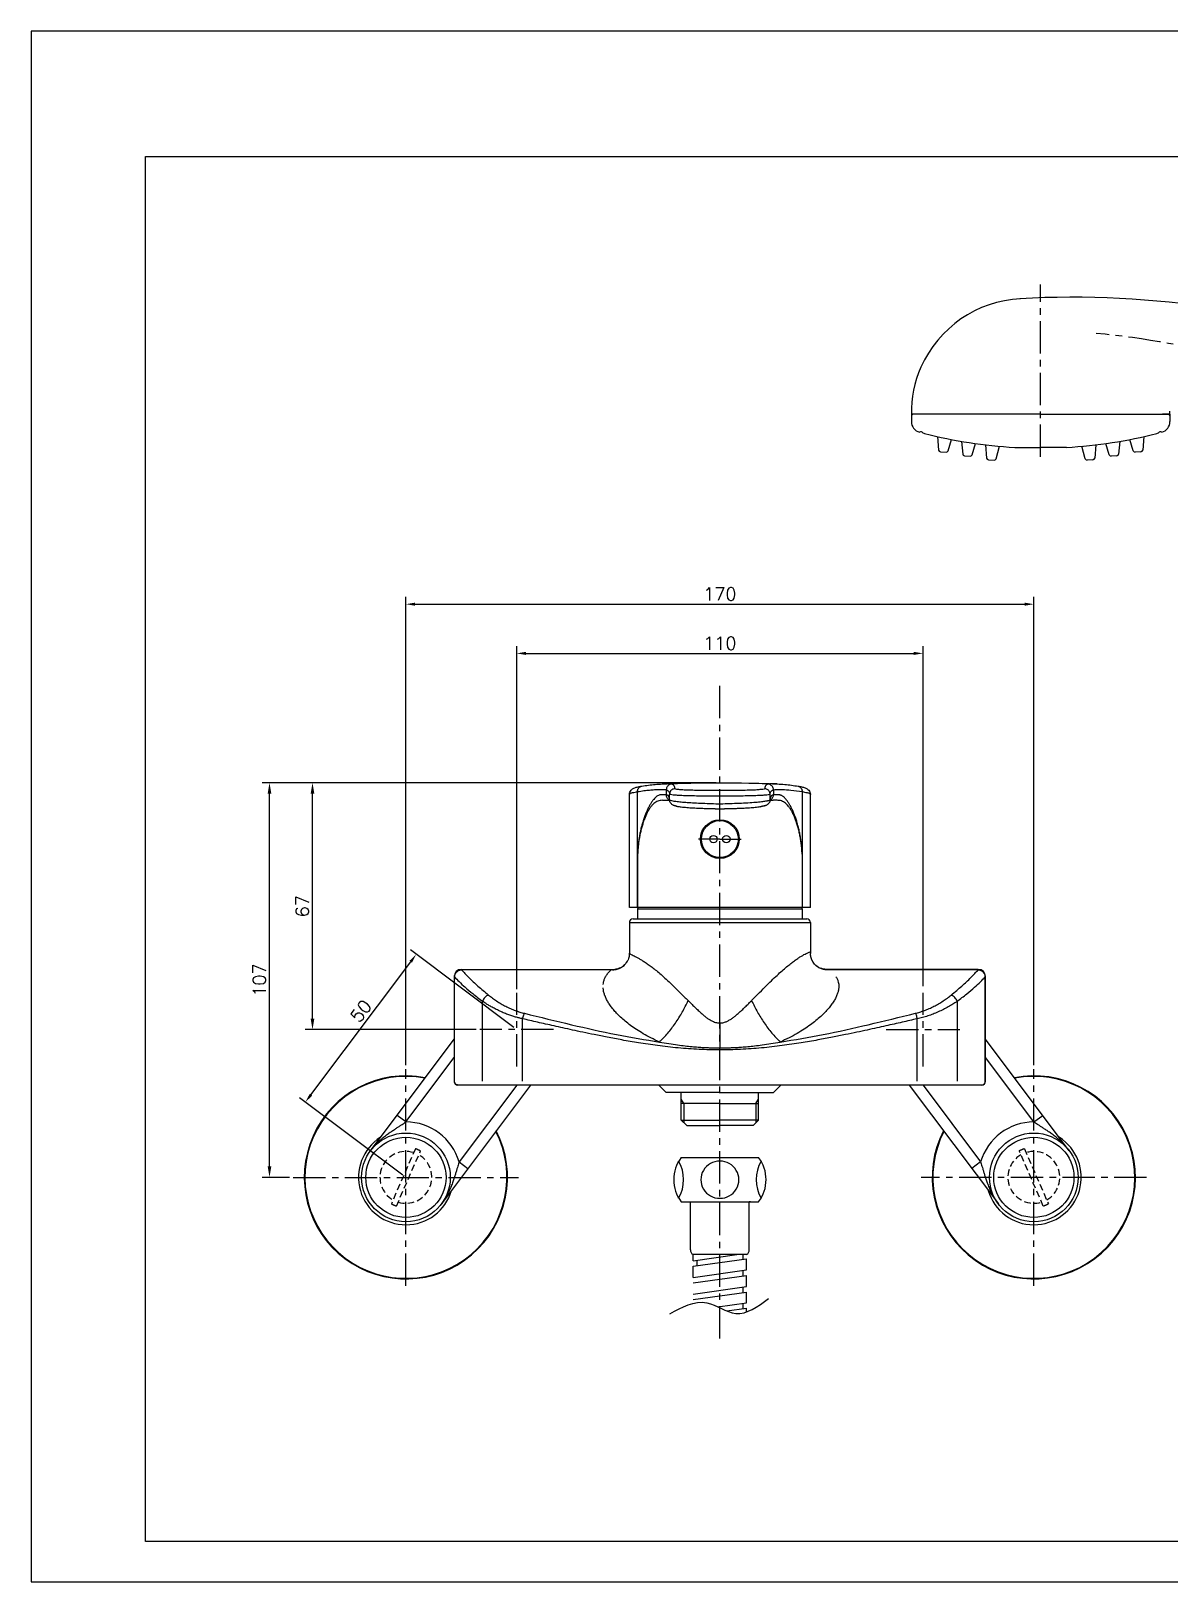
# Model space of a CAD drawing. Extents: x 2371 to 2965, y -825 to -405.
# Drawn here: x 2371 to 2679.3, y -825 to -405 of the extents above; entities that cross this region are included whole.
import ezdxf

# ---------------------------------------------------------------- set-up
doc = ezdxf.new("R2010")
doc.units = 0
doc.header["$LTSCALE"] = 7
doc.header["$MEASUREMENT"] = 0
doc.linetypes.add('CENTER', pattern=[2, 1.25, -0.25, 0.25, -0.25])
doc.linetypes.add('HIDDEN', pattern=[0.375, 0.25, -0.125])
doc.layers.get('0').update_dxf_attribs({"color": 2, "linetype": 'CONTINUOUS'})
for name, color, linetype in [('CENTER', 1, 'CENTER'), ('CL', 1, 'CENTER'), ('D', 2, 'CONTINUOUS'), ('DIM', 2, 'CONTINUOUS'), ('DWG', 7, 'CONTINUOUS'), ('HD', 6, 'HIDDEN')]:
    doc.layers.add(name, color=color, linetype=linetype)
doc.styles.add('GHS', font='ROMANS', dxfattribs={"bigfont": 'GHS'})

# ---------------------------------------------------------------- blocks, each defined once
blk = doc.blocks.new('BORDER')
for p, q in [((1.00000000000004, 1.00000000000004), (0, 1.00000000000004)), ((0, 1.00000000000004), (0, 0)), ((0, 0), (1.00000000000004, 0))]:
    blk.add_line(p, q)
blk = doc.blocks.new('양식')
at = {"color": 4}
for p, q in [((1219.000000906221, 385.9999992715987), (1768.000000906221, 385.9999992715987)), ((1219.000000906221, 10.99999927159866), (1219.000000906221, 385.9999992715987)), ((1768.000000906221, 10.99999927159865), (1219.000000906221, 10.99999927159865))]:
    blk.add_line(p, q, dxfattribs=at)
at = {"xscale": 594, "yscale": 420, "zscale": 594}
blk.add_blockref('BORDER', (1188.000000906221, -7.28401346350438e-07), dxfattribs=at)

msp = doc.modelspace()

# ---------------------------------------------------------------- linework, layer by layer
for p, q in [((2556.459889215796, -608.5587106344841), (2433.552355394147, -608.5587106344841)), ((2556.459889215796, -608.5587106344841), (2445.194800850406, -608.5587106344841)), ((2435.552355394147, -712.4332247790506), (2435.552355394147, -611.5587106344841)), ((2447.194800850406, -672.422808799757), (2447.194800850406, -611.5587106344841)), ((2491.459889151198, -675.422808799757), (2445.194800850406, -675.422808799757)), ((2440.973075281892, -715.4332247790506), (2433.552355394147, -715.4332247790506))]:
    msp.add_line(p, q)
at = {"color": 7, "linetype": 'Continuous'}
for p, q in [((2542.309077093306, -608.8795829767031), (2542.015963966304, -608.8907212814019)), ((2572.903857839004, -608.8907231921029), (2572.609414666405, -608.8795394245034)), ((2532.960059974303, -642.3228089029025), (2532.960059974303, -611.7326207975028)), ((2535.179851526905, -627.9750223450036), (2535.179851526905, -610.9749202596021)), ((2536.304150032805, -609.494255927203), (2536.305406301105, -609.4940529236018)), ((2540.878407928206, -610.3795014964024), (2542.396619805205, -610.3771047516028)), ((2542.960718706204, -610.4533898123017), (2542.960719338706, -611.8892426088031)), ((2543.848939995606, -613.1902817838026), (2543.848872956104, -611.6756593653016)), ((2571.070905410504, -613.1811126956026), (2571.070905410504, -611.675659440002)), ((2571.959058033605, -610.4533906196019), (2571.959058022204, -611.8891953616029)), ((2579.739536848804, -610.9749113267034), (2579.739536544305, -627.8766006110026)), ((2581.959718392406, -642.3228089029025), (2581.959718392406, -611.7326226200029)), ((2545.356540805607, -614.8247991399029), (2545.348557180104, -614.8226737014019)), ((2569.466980843606, -614.8485891872014), (2569.570324982707, -614.8229459986022)), ((2569.570324982707, -614.8229459986022), (2569.572340124404, -614.8224141117033)), ((2493.244907516519, -689.4228592610724), (2493.244907418419, -667.7563861732724)), ((2621.672498803519, -667.7563861731725), (2621.672498802419, -689.4228592610724)), ((2504.048282221719, -689.4228592610724), (2504.048282223619, -672.4816127303724)), ((2610.869123998519, -689.4228592610724), (2610.869123998519, -672.4816127303724))]:
    msp.add_line(p, q, dxfattribs=at)
msp.add_circle((2557.459889183306, -623.822810605402), 5.25, dxfattribs=at)
for points in [[(2536.305405948006, -609.494050749602), (2539.904179298906, -609.0235977978017), (2541.879636937306, -608.8979783658023)], [(2541.879636937306, -608.8979783658023), (2542.310170882506, -608.8812760848022)], [(2542.015964284205, -608.8907288976014), (2542.310069513304, -608.8785691987022)], [(2544.405862677207, -608.9545694345023), (2543.532124291506, -608.8666504812035), (2542.309163946004, -608.8827652643021)], [(2542.310069513304, -608.8785691987022), (2549.624894146405, -608.6514230620022), (2565.262471908904, -608.6507385869016), (2572.608425710606, -608.8785167540017)], [(2544.405862607907, -608.9545666633029), (2543.957334415606, -609.0405182007024), (2543.566631276205, -609.2492922986029), (2543.247896184007, -609.5713526779026), (2543.035949087306, -609.9852560557018), (2542.960716874903, -610.4531548988024)], [(2545.299601509804, -610.1786469822026), (2545.200404417003, -609.6238373767018), (2544.902514751405, -609.2161033774036), (2544.405862677207, -608.9545694345023)], [(2570.513913465406, -608.9545702291024), (2570.017262628405, -609.2161042965025), (2569.719373710305, -609.6238380649019), (2569.620176866404, -610.1786470624037)], [(2572.609327683004, -608.8827287069024), (2571.387944798907, -608.8666417870016), (2570.513913465406, -608.9545702291024)], [(2571.959058945105, -610.4533905959023), (2571.889077574805, -610.0015300829026), (2571.694439386404, -609.6032446749022), (2571.384228456606, -609.2730252910031), (2570.978576855506, -609.0463759214025), (2570.513913493706, -608.954568270602)], [(2572.608323280406, -608.8812462170034), (2573.046415163307, -608.8982949936025)], [(2572.608425710606, -608.8785167540017), (2572.903857521404, -608.8907308021015)], [(2573.046415163307, -608.8982949936025), (2575.025492726906, -609.0244980028027), (2578.614234159505, -609.4940215922023)], [(2532.960319333903, -611.7319838332031), (2532.988910578305, -611.4222598113018), (2533.239876236204, -610.8035971115031), (2533.626459324606, -610.3784193088021), (2534.021071046206, -610.1199675289034), (2534.414296485405, -609.9446091225026), (2534.836348871505, -609.8056526686022), (2535.310899543904, -609.6842248898037), (2535.849499942605, -609.5732933015032), (2536.304150540906, -609.4942564978018)], [(2532.996566137205, -611.7390151552034), (2533.104293093006, -611.5253434441028), (2533.838727200507, -611.2382138985021), (2535.179794306606, -610.9749202596021)], [(2535.179851526905, -610.9749202596021), (2536.911613302805, -610.7107325837031), (2538.420574339006, -610.5350836801016), (2539.755272458105, -610.4340813391035), (2540.878407928206, -610.3795014964024)], [(2541.245768528007, -611.8820845925028), (2540.829403859204, -612.0026625504023), (2540.403856660906, -612.238028267603), (2539.991315751305, -612.5846226058028), (2539.554975962005, -613.0615014663025), (2539.098848501905, -613.6644212010023), (2538.646845550004, -614.3643181305023), (2538.202934951206, -615.1598400448028), (2537.769994185107, -616.0522932446028), (2537.353652678104, -617.0317169912022), (2536.959421854005, -618.0850541984026), (2536.593663100805, -619.2038467586034), (2536.261921954804, -620.3800299652038), (2535.968866122204, -621.603331448502), (2535.717862220406, -622.8594235564022), (2535.511254925904, -624.1352277418017), (2535.350814090304, -625.419791172303), (2535.240172005707, -626.7033942119023), (2535.179851526905, -627.9750223450036)], [(2535.180174942504, -610.974685051703), (2535.231223252505, -610.522770814502), (2535.397919017706, -610.1244976276038), (2535.672352880306, -609.7946794717035), (2536.036999910205, -609.569068451602), (2536.304169063406, -609.4943727623021)], [(2542.309999089503, -611.8475030045018), (2541.974885066204, -611.8458439649029), (2541.616898337606, -611.8466274184037), (2541.245768528007, -611.8820845925028)], [(2542.960719338706, -611.8892426088031), (2542.807827863207, -611.8688099330037), (2542.591040560103, -611.8549221694019), (2542.309999089503, -611.8475030045018)], [(2542.396619805205, -610.3771047516028), (2542.637012006105, -610.3953798966021), (2542.821038884807, -610.4200818789021), (2542.960718706204, -610.4533898123017)], [(2542.960718706306, -610.4533898123017), (2543.451262884905, -610.7125273266037), (2543.748765100104, -611.1189096143033), (2543.848872956104, -611.6756593653016)], [(2543.848803559104, -613.1591693068029), (2543.747720438904, -612.5217998669021), (2543.449178702705, -612.0930691910024), (2542.960718706306, -611.8892426088031)], [(2543.659984162005, -613.1585631488023), (2543.448793139706, -612.9975302723022), (2543.188806760406, -612.6854536417021), (2543.019741055204, -612.3068451094031), (2542.960719269105, -611.8892425952025)], [(2543.851807103504, -613.2608123373037), (2543.776667652503, -613.2250092972034), (2543.659984162005, -613.1585631488023)], [(2543.844885960506, -613.1621667263033), (2543.835452377604, -613.0257639920027), (2543.837561763806, -613.0258704939014)], [(2545.297238024404, -610.1787274641036), (2544.849327224904, -610.2633412739023), (2544.457015306606, -610.4713488886017), (2544.136935651703, -610.7930848722034), (2543.924156839706, -611.207104490103), (2543.848873069405, -611.6762633332027)], [(2571.070905410606, -611.675659440002), (2570.843659067804, -611.7904623903022), (2570.169033342304, -611.8937381900022), (2569.066498789704, -611.9831935117026), (2567.630972682507, -612.0553444296028), (2565.863139513906, -612.1132356430033), (2563.794691968405, -612.1572461933036), (2561.483637133007, -612.1872692594014), (2559.054780375006, -612.2028550900021), (2556.562372510704, -612.2047667674022), (2554.097648152406, -612.1929740712029), (2551.697895008304, -612.1663024560029), (2549.498184123507, -612.1243684120026), (2547.588995839707, -612.0670328113018), (2546.008102759905, -611.992289443603), (2544.810916753305, -611.8993258485033), (2544.085004695605, -611.7921689416024), (2543.848872956104, -611.6756593653016)], [(2543.848872956104, -613.1811760433019), (2543.941553355305, -613.279012643702)], [(2545.356540926406, -614.8247986836021), (2545.189940004407, -614.7772272276023), (2544.935843698405, -614.6871504759027), (2544.661713226707, -614.552993536502), (2544.347828844207, -614.319952150602), (2544.041554649605, -613.9271119094018), (2543.866327479504, -613.411966572702), (2543.849077515207, -613.1902810181026)], [(2569.620176866404, -610.1786470624037), (2569.412375340905, -610.2946725072023), (2568.800288045707, -610.3987019566019), (2567.804646792706, -610.4882643162026), (2566.469498066604, -610.5621500101014), (2564.816995670707, -610.6209550432021), (2562.907159682106, -610.664484996102), (2560.806367664704, -610.6930322718025), (2558.587488486804, -610.7071591099019), (2556.330341046306, -610.7071528623027), (2554.116644737606, -610.6930636243022), (2552.024343302904, -610.6646940297022), (2550.121445411206, -610.6214858107022), (2548.470120791005, -610.5630256856028), (2547.130442213406, -610.4893273772021), (2546.127852183306, -610.3997029420033), (2545.509762132607, -610.2953044013019), (2545.299601509804, -610.1786469822026)], [(2571.070905293506, -611.6762631395021), (2571.000924901405, -611.2234999907022), (2570.805613308306, -610.8251369796025), (2570.494096681004, -610.4951267296027), (2570.086687481305, -610.2691723951037), (2569.622540343907, -610.1787272740029)], [(2570.477214917407, -613.3970760543024), (2570.857982179504, -613.3086873525034), (2571.069717821506, -613.1953584578031)], [(2571.059070273503, -613.045378808002), (2571.083983014506, -613.0268623656019), (2571.074610394307, -613.1679866479034)], [(2571.067668936103, -613.2609001001027), (2571.142654172404, -613.225197124303), (2571.259414303005, -613.158757829703)], [(2571.069717821506, -613.1953584578031), (2571.070905410606, -613.1811130621035)], [(2571.070748610405, -613.187092788602), (2571.070274284805, -613.2202794783014)], [(2571.070905410504, -611.6756591389029), (2571.171013010805, -611.1189104282029), (2571.468514470104, -610.7125283790018), (2571.959058033605, -610.4533906196019)], [(2571.959058022204, -611.8891953616029), (2571.470204320304, -612.0935182878028), (2571.171859468905, -612.5228757727026), (2571.070939736005, -613.1656517115015)], [(2571.259414303005, -613.158757829703), (2571.470612374306, -612.9978262477024), (2571.730832395705, -612.6856323123037), (2571.900029743106, -612.3068259494038), (2571.959057797206, -611.8891954030031)], [(2571.959058033704, -610.4533906196019), (2572.778816737807, -610.3691071506026), (2574.370219912304, -610.3921215815034), (2576.704700363404, -610.5551256048028), (2579.739536848804, -610.9749113267034)], [(2572.973893156207, -611.8456691765031), (2572.519862399205, -611.8488228931027), (2572.180829472506, -611.8626876738025), (2571.959058033704, -611.8891953616029)], [(2573.657828557004, -611.8798066901026), (2573.424953967705, -611.8526869814021), (2573.195944838805, -611.8451371382024), (2572.973893156207, -611.8456691765031)], [(2574.451034974006, -612.1936816214028), (2574.195085216806, -612.0492084251026), (2573.926926843004, -611.9438306826022), (2573.657828557004, -611.8798066901026)], [(2575.044068003805, -612.7002205642028), (2574.843306971005, -612.5002548932033), (2574.655074260606, -612.3391272560028), (2574.451034974006, -612.1936816214028)], [(2579.739536544305, -627.8766006110026), (2579.679412368806, -626.6516839441036), (2579.568768676106, -625.3932936918035), (2579.408497291207, -624.1225053225033), (2579.202604690706, -622.8590023593032), (2578.954234779006, -621.6171170346032), (2578.664326395404, -620.4050483417021), (2578.337793057905, -619.2401122580021), (2577.981337687704, -618.1382456217024), (2577.595117807906, -617.0962788269034), (2577.183362910605, -616.1238054297036), (2576.759337511606, -615.2438575726018), (2576.324444258506, -614.4516299148025), (2575.871195518504, -613.7362637044033), (2575.422772814204, -613.1321790129031), (2575.044068003805, -612.7002205642028)], [(2578.615565125704, -609.4943499273021), (2578.868076803305, -609.5632297692035), (2579.219454377007, -609.7708714239023), (2579.501930042204, -610.092389995002), (2579.684121018604, -610.5063374267019), (2579.739539473904, -610.9749117283035)], [(2578.615583134907, -609.4942500169026), (2579.080291564504, -609.5751643628035), (2579.616639050805, -609.6860014436032), (2580.089304175105, -609.807349609803), (2580.509943157705, -609.9462989055036), (2580.902126140606, -610.1217763381036), (2581.295999195606, -610.3806079992036), (2581.681353844907, -610.8058163021022), (2581.931114332904, -611.423542556803), (2581.959466264704, -611.7319644375028)], [(2579.739537153307, -610.9749113267034), (2581.076595588606, -611.2370170829025), (2581.814617568806, -611.5247479517028), (2581.922454395703, -611.7391363779033)], [(2541.906560106306, -613.3149019555029), (2541.278527347004, -613.3817241741025), (2540.672870861906, -613.5285670664024), (2540.128346584705, -613.7905867835024), (2539.627029738204, -614.1609784768015), (2539.149028441106, -614.632406820402), (2538.687460606406, -615.2057395859018), (2538.240872981104, -615.8846110034036), (2537.810967407307, -616.6665114042015), (2537.399941807206, -617.5404195776035), (2537.011630123406, -618.4914773326026), (2536.651160090904, -619.5095642744026), (2536.321168728407, -620.5945583322035), (2536.025503070604, -621.7414338581028), (2535.771731558104, -622.9222622316018), (2535.562868767404, -624.1190413383018), (2535.396457233503, -625.3469574823038), (2535.275093784404, -626.6263924819021), (2535.203831309206, -627.9793129184026)], [(2541.906555960905, -613.3149121230025), (2542.362021356105, -613.2939800064022), (2542.745673337206, -613.2935898505028), (2543.068927779005, -613.2995600703024)], [(2543.068927779005, -613.2995600703024), (2543.398416103807, -613.3037755586018)], [(2543.398416103807, -613.3037755586018), (2543.544700201107, -613.307633395102), (2543.858321555305, -613.3237871747014)], [(2543.941553355305, -613.279012643702), (2544.069222386905, -613.3118156717036), (2544.739010046106, -613.4633908216027), (2545.858701022106, -613.6270106428027), (2547.343375870206, -613.786286751102), (2549.068749276005, -613.9208230867015), (2551.102838321906, -614.0385196451033), (2553.414580087906, -614.1378266478031), (2555.726075511805, -614.2196209049024), (2558.275256222806, -614.2407769472019), (2560.770722176506, -614.164893002703), (2563.300927801506, -614.0633833665023), (2565.649125528406, -613.9338461186024), (2567.574458675904, -613.786751020002), (2569.118300671304, -613.619631829003), (2570.216383012205, -613.4566450358024), (2570.477214917407, -613.3970760543024)], [(2545.730984545707, -614.9229210474031), (2545.348576002806, -614.8228205923014)], [(2545.592247691905, -614.8795415240028), (2545.356464938505, -614.8250824084033)], [(2545.592296014406, -614.8793618113021), (2546.025141018004, -614.9592436834035), (2546.452278311405, -615.0261127470029), (2546.996324313904, -615.0989809999018), (2547.720138095604, -615.1794352594014), (2548.538646429603, -615.253931929802), (2550.192723192807, -615.3709339914029), (2552.050960814006, -615.4648876754026), (2553.557141141006, -615.5201630034034), (2554.604525462205, -615.5511102831014), (2555.264051794305, -615.5673988866027), (2555.670832885507, -615.5768666793018), (2555.948915041806, -615.5826570206017), (2556.149637215004, -615.5863816070022), (2556.298754460707, -615.5891172090022), (2556.413574250507, -615.5913715043033), (2556.506169898305, -615.5932856495027), (2556.585037781305, -615.5949071356016), (2556.655396750703, -615.5962791272021), (2556.720078775904, -615.5974756621025), (2556.959551234007, -615.6014892625034), (2557.340230947907, -615.6061668973024), (2557.643789693805, -615.6057962836029), (2557.958874633606, -615.6017024340025)], [(2557.958874633606, -615.6017024340025), (2558.136511198104, -615.5985662053034), (2558.309087093404, -615.5953576778019), (2558.488530058804, -615.5919380540025), (2558.687632558304, -615.5880607833031), (2558.912098750204, -615.5835704682021), (2559.160593946105, -615.5783438534025)], [(2559.160593946105, -615.5783438534025), (2559.498094946205, -615.5711561123034), (2559.837516526805, -615.5634014333017), (2560.189350837504, -615.5548334681015), (2560.564497084707, -615.5450185568014), (2560.974198965404, -615.5333917481029), (2561.427117471406, -615.5193246547032), (2561.924827872704, -615.502277906803), (2562.467299605106, -615.4816760474031), (2563.055463641806, -615.4568170376014), (2563.694447727005, -615.4267206921021), (2564.387423140307, -615.3902358167023), (2565.133743556006, -615.3457443571032), (2565.917507938205, -615.2915477756022), (2566.689776932105, -615.228482511703), (2567.412438431006, -615.157955892403), (2568.063565575104, -615.0813098569023), (2568.627164563507, -615.0022002645027)], [(2568.724552996006, -615.0423157034028), (2568.280625810906, -615.1552032908029)], [(2569.155123645404, -614.9129806380014), (2568.975645321804, -614.945129865603), (2568.627184209306, -615.0022706409026)], [(2569.172351218805, -614.927078701702), (2568.724552996006, -615.0423157034028)], [(2569.394380370207, -614.8650234972018), (2569.237285425105, -614.8973314684016), (2569.155123645404, -614.9129806380014)], [(2569.467367911607, -614.8500669841022), (2569.172351218805, -614.927078701702)], [(2569.466985265507, -614.8486058046027), (2569.394380370207, -614.8650234972018)], [(2569.572338721305, -614.8224088006035), (2569.467367911607, -614.8500669841022)], [(2570.361580560607, -614.4876329319021), (2570.257745597207, -614.5532207798032), (2569.978567771604, -614.6897975275032), (2569.725097466105, -614.7789502149034), (2569.569257620705, -614.8231978784032)], [(2570.961079459704, -613.751702587403), (2570.885103088004, -613.9142327202034), (2570.578480683104, -614.3135173562031), (2570.361580560607, -614.4876329319021)], [(2571.070274284805, -613.2202794783014), (2571.055285255804, -613.3994718317016), (2570.961079459704, -613.751702587403)], [(2571.061598147405, -613.3240181055015), (2571.238455574604, -613.3137966866024)], [(2571.238455574604, -613.3137966866024), (2571.372043095905, -613.3085999562035), (2571.517804197404, -613.3045845959031)], [(2571.517804197404, -613.3045845959031), (2571.846095988106, -613.2992549987038)], [(2579.715162897105, -627.8810125924036), (2579.635772871306, -626.4639577430033), (2579.500017649604, -625.129204476102), (2579.316553579804, -623.8547288779017), (2579.088351703705, -622.6193608238035), (2578.813015321005, -621.4045004278022), (2578.491713934706, -620.2228690387027), (2578.132804841706, -619.103016248703), (2577.744712513607, -618.0655777892033), (2577.333432163804, -617.1221376934017), (2576.899809240306, -616.271507773902), (2576.444073238804, -615.5137789823028), (2575.974328066805, -614.8689717954029), (2575.497344424105, -614.3471371928034), (2574.995643298605, -613.9268787443024), (2574.439975736005, -613.6057007718017), (2573.829562753804, -613.4141198011029), (2573.221907171906, -613.3315642713031), (2572.704221432404, -613.3000637132035), (2572.313961407207, -613.2932701636026), (2572.042521608507, -613.2967697106022), (2571.845375314807, -613.299521848502)], [(2535.179461730507, -627.9750223450036), (2535.152011533603, -629.580283321703), (2535.150702758806, -631.0172670012024), (2535.153354913004, -632.5035429592034), (2535.155854270904, -634.113963980003), (2535.157365141605, -635.8888371291022), (2535.158710709807, -637.889485755203), (2535.160484833804, -640.0350377368021), (2535.162849620404, -642.3228098424014)], [(2535.162910609805, -642.3228125089016), (2535.165976458405, -639.0735039781038), (2535.169058994606, -636.0130299313031), (2535.170582541804, -633.1452935866026), (2535.168709930506, -630.4640281428027), (2535.203833120006, -627.979317534703)], [(2535.203831309206, -627.9793129184026), (2535.187410383006, -627.9764853067035), (2535.179535165707, -627.9749902888024)], [(2579.715160865905, -627.8810027645021), (2579.749064881104, -630.3619154559027), (2579.748556200707, -633.0438506630024), (2579.751006621505, -635.9356401689028), (2579.753925749906, -639.0305743504022), (2579.756915050505, -642.3228125055037)], [(2579.739536848804, -627.8766006110026), (2579.763190528906, -629.0199446510022), (2579.768416870106, -630.2693808111025), (2579.767495408204, -631.6280318344023), (2579.764996283106, -633.1001464904028), (2579.763357954304, -634.6892329253031), (2579.762162709206, -636.397970537403), (2579.760552099106, -638.2321178072024), (2579.758841901906, -640.2030795700019), (2579.756915189607, -642.3228107835029)], [(2532.958703111019, -654.6050325413725), (2533.042730803519, -654.7794564716725), (2533.291444002419, -654.9642165945725), (2533.690187463219, -655.1812869636725), (2534.218456813219, -655.4486075352725), (2534.854217228019, -655.7785811023724), (2535.589327559019, -656.1846710289725), (2536.412481588519, -656.6744690499725), (2537.318419869119, -657.2565934810724), (2538.311615513519, -657.9451054248724), (2539.392664763019, -658.7511307763724), (2540.572980988319, -659.6943517381725), (2541.870856852519, -660.8017845973724), (2543.299373062719, -662.0958111047725), (2544.891299951319, -663.6146390335724), (2546.738798711619, -665.4444971218725), (2548.870630167019, -667.5669159169724)], [(2566.047698449619, -667.5644397196725), (2568.226250445319, -665.3788783647725), (2570.160848171119, -663.4219290776724), (2571.835449899019, -661.7728721623724), (2573.312602122319, -660.3797060049725), (2574.635245694319, -659.1955700208724), (2575.827925269719, -658.1877593302725), (2576.906430017019, -657.3322209055724), (2577.882372333519, -656.6090755771725), (2578.760493521119, -656.0048755687725), (2579.543175240519, -655.5087030384724), (2580.230615394019, -655.1112036541725), (2580.818295479519, -654.8051792926725), (2581.297119995919, -654.5851473883724), (2581.655668290819, -654.4454866399725), (2581.873436282019, -654.3819856880724)], [(2487.534890005219, -659.2067255489725), (2488.463383792919, -660.2396006235724), (2489.522864734719, -661.3296643132725), (2490.698011593719, -662.4643779804725), (2491.976802615219, -663.6335652314724), (2493.351965256019, -664.8313005746725), (2494.818642199919, -666.0530107520725)], [(2525.873122399319, -663.1847026424724), (2525.994765276719, -662.4557985394724), (2526.241552592719, -661.6865955033725), (2526.644851722919, -660.8816164319725), (2527.237003553619, -660.0482488642724), (2528.045238970719, -659.1961720999724)], [(2620.098764022119, -666.0530107520725), (2621.567157773219, -664.8299024637724), (2622.943040516019, -663.6314352878725), (2624.221819261619, -662.4621468773724), (2625.396446717919, -661.3278141887724), (2626.455196722819, -660.2383455114724), (2627.383005100219, -659.2067256396724)], [(2485.607329600219, -661.1142419560724), (2486.878311286719, -662.4255454646724), (2488.432476157919, -663.8739374541725), (2490.554707326819, -665.6741426723725), (2493.244909389519, -667.7563861999724)], [(2588.873406103319, -661.0996145616724), (2589.092942845719, -661.4565578478724), (2589.267812946419, -661.8145917524724), (2589.425317517119, -662.2342678046724)], [(2589.425317517119, -662.2342678046724), (2589.573739297619, -662.8239300584725), (2589.643354064919, -663.4419288441725), (2589.632304471219, -664.0892850200725)], [(2621.672496773119, -667.7563862136725), (2624.293834064219, -665.7298894774725), (2626.415767463619, -663.9354848757724), (2627.992021155419, -662.4715093935724), (2629.310133238819, -661.1141799227725)], [(2504.048282223619, -672.4816127303724), (2503.119039282619, -672.2693995513724), (2502.163995048619, -672.0143059812725), (2501.148051855319, -671.7022199975725), (2500.042362175219, -671.3149061839724), (2498.827646377619, -670.8316064764724), (2497.540884699819, -670.2531045173724), (2496.343464342619, -669.6505141838725), (2495.337302406919, -669.0926648290724), (2494.507568262719, -668.5939646512725), (2493.820252992119, -668.1509287113724), (2493.244907418419, -667.7563861732724)], [(2494.818642622919, -666.0530173338724), (2494.314505992719, -666.3096331048724), (2493.861414430919, -666.6985222317725), (2493.490127621419, -667.1967229719725), (2493.244912032119, -667.7563859363725)], [(2494.818642199919, -666.0530107520725), (2495.874757400019, -666.8678564819725), (2497.028770161319, -667.6634095497724), (2498.253851926919, -668.4167032357724), (2499.519135703219, -669.1056624458724), (2500.796879365219, -669.7147060882725), (2502.070276772119, -670.2362653326725), (2503.324189535019, -670.6664326872725), (2504.541679524519, -671.0041958442724)], [(2541.122429987319, -678.7838987706724), (2538.787566768719, -677.6674295827725), (2536.698854785319, -676.5223158968724), (2534.859328701319, -675.3799192339725), (2533.255966181719, -674.2601854547725), (2531.843677212319, -673.1542404183724), (2530.582531652519, -672.0442724281725), (2529.516461948919, -670.9848110652724), (2528.623987529119, -669.9779475426725), (2527.838401112719, -668.9580537885724), (2527.202652784719, -667.9875626067725), (2526.678234421619, -667.0143956459725), (2526.275271388219, -666.0476645672725), (2525.999936055619, -665.0873177272724), (2525.859852273619, -664.1074938331725)], [(2541.122323087619, -678.7838630233724), (2543.346816737619, -676.3805061007724), (2545.426823496919, -673.6518364982725), (2547.287106795319, -670.6850197240725), (2548.870710868519, -667.5669949761724)], [(2548.870630167019, -667.5669159169724), (2549.940478133919, -668.6187822742725), (2550.914262087319, -669.5697643011724), (2551.811277668519, -670.4215163586724), (2552.644074998519, -671.1731626541724), (2553.420122583519, -671.8219438628724), (2554.144833076519, -672.3660677011725), (2554.820721509019, -672.8046715150724), (2555.448149383619, -673.1397104440724), (2556.027117178519, -673.3778089716724), (2556.557778915819, -673.5297412924724), (2557.034351111419, -673.6085198925724), (2557.458700721119, -673.6311220271724)], [(2557.458700721119, -673.6311220271724), (2557.995986618219, -673.5931153658724), (2558.488519392719, -673.4944079087725), (2558.945843148219, -673.3518733778725), (2559.347622474519, -673.1889429812725), (2559.731634019619, -673.0024091038724), (2560.108902397419, -672.7918184609724), (2560.485983380619, -672.5563840081725), (2560.844004935119, -672.3118195160724), (2561.212495733319, -672.0409900675725), (2561.593142123619, -671.7432847814724), (2561.983964065619, -671.4214687434725), (2562.375766403219, -671.0848566374724), (2562.782494125119, -670.7224473646725), (2563.204657670619, -670.3342118404724), (2563.633695835719, -669.9292861277725), (2564.077538672819, -669.5019707060725), (2564.540970926819, -669.0494455310725), (2565.020705891419, -668.5768717928725), (2565.521569757919, -668.0820955556725), (2566.047698449619, -667.5644397196725)], [(2566.047679153619, -667.5644827465725), (2567.630610733219, -670.6813946815724), (2569.466186368719, -673.6126829936725), (2571.541249344119, -676.3418771199724), (2573.798175045519, -678.7834287459724)], [(2589.501805293219, -664.9379165694725), (2589.247660426619, -665.8023870856724), (2588.847622579819, -666.7418934218724), (2588.298551338219, -667.7321143999724), (2587.629622447719, -668.7201244745725), (2586.810930525719, -669.7487073729725), (2585.862790836119, -670.7855632986724), (2584.761134316619, -671.8507163611724), (2583.443853506519, -672.9840509343725), (2581.950976206519, -674.1308884557724), (2580.287906753719, -675.2751838106725), (2578.384195108419, -676.4460878121724), (2576.178560796319, -677.6479794506724), (2573.798056683719, -678.7834696318724)], [(2589.632304471219, -664.0892850200725), (2589.601211604919, -664.3825492010725), (2589.556905855119, -664.6658450403725), (2589.501805293219, -664.9379165694725)], [(2610.375726697519, -671.0041958442724), (2611.588018365819, -670.6681099057724), (2612.837728667119, -670.2398266183724), (2614.111298340319, -669.7187949048724), (2615.395707845519, -669.1069733614725), (2616.666475346119, -668.4150136831724), (2617.890488569919, -667.6622068845725), (2619.042049553619, -666.8683547909724), (2620.098764022119, -666.0530107520725)], [(2621.672498803519, -667.7563861731725), (2620.532600282619, -668.5169293503724), (2619.288400133119, -669.2594576101725), (2617.962096761319, -669.9664472070724), (2616.575007929919, -670.6215459266724), (2615.152747461819, -671.2097689100725), (2613.718986547519, -671.7186727467724), (2612.285976961819, -672.1438182602725), (2610.869123998519, -672.4816127303724)], [(2621.672493773619, -667.7563859041725), (2621.435408398819, -667.2107211738725), (2621.076116920819, -666.7203063365724), (2620.615833031019, -666.3184344202724), (2620.098763513819, -666.0530183184725)], [(2504.048285351619, -672.4816128434725), (2504.187388979819, -671.9346216470725), (2504.356142250519, -671.4282433083724), (2504.541676087319, -671.0041964414725)], [(2504.541679524519, -671.0041958442724), (2517.288246427119, -674.0833664554724), (2529.495830349019, -676.7753022526724), (2541.122429987319, -678.7838987706724)], [(2573.798056683719, -678.7834696318724), (2585.432542228519, -676.7730880898724), (2597.638877551119, -674.0810793152724), (2610.375726697519, -671.0041958442724)], [(2610.375728338719, -671.0041970308724), (2610.559143418219, -671.4226804561724), (2610.727667250419, -671.9265933248724), (2610.869120193119, -672.4816130371725)], [(2610.869123998519, -672.4816127303724), (2608.868985059419, -672.9413011139725), (2606.794662182319, -673.4162309335725), (2604.628300961719, -673.9094207421724), (2602.351831805519, -674.4235246090724), (2599.943855051819, -674.9612156012724), (2597.362069629819, -675.5289346935724), (2594.553442397819, -676.1336474974725), (2591.446070998819, -676.7830210864724), (2587.954808788319, -677.4823361919724), (2583.988294500519, -678.2281078170724), (2579.458200073119, -679.0009006851725), (2574.334549285519, -679.7486169365724), (2568.739862311319, -680.3765436960724), (2563.067164103319, -680.7773169000724), (2557.455120628619, -680.9110211307724), (2551.841558851119, -680.7769022128724), (2546.168858181619, -680.3757372985724), (2540.575565190119, -679.7476631374724), (2535.453983050419, -679.0000660847725), (2530.926623660419, -678.2276584899724), (2526.961565327219, -677.4821358361725), (2523.471020349619, -676.7829560936724), (2520.363991208119, -676.1336534359724), (2517.555537499719, -675.5289790148724), (2514.973699538019, -674.9612481144725), (2512.565716042219, -674.4235565156724), (2510.289296826119, -673.9094644328725), (2508.122927491019, -673.4162726863725), (2506.048540061919, -672.9413285270724), (2504.048282223519, -672.4816127303724)], [(2557.458702217119, -673.6311220300724), (2557.458734938219, -675.9034428005724), (2557.458736771219, -678.1547794763725), (2557.458707685819, -680.3717851089724)], [(2541.122476043519, -678.7839436651724), (2543.665614905719, -679.2095214526724), (2545.991382992719, -679.5486655999724), (2548.076082208319, -679.8090016286725), (2549.919100913519, -680.0021435717724), (2551.559152138119, -680.1425369235725), (2553.016358457719, -680.2405872345724), (2554.303519777719, -680.3051617731725), (2555.451014669819, -680.3446995921724), (2556.491790904319, -680.3654995249725), (2557.458705171919, -680.3717850984725)], [(2557.458707685819, -680.3717851089724), (2558.426337525719, -680.3654929295725), (2559.467756101919, -680.3446702806724), (2560.615673423919, -680.3051004535724), (2561.902882811819, -680.2405018618724), (2563.359944827319, -680.1424404895724), (2565.000079065719, -680.0020218961724), (2566.842879190819, -679.8088902698724), (2568.927912736819, -679.5484990800725), (2571.254728239919, -679.2091695762724), (2573.797978914419, -678.7834675099724)]]:
    msp.add_spline(points, degree=3, dxfattribs=at)
for points in [[(2435.052355394147, -611.5587106344841), (2436.052355394147, -611.5587106344841), (2435.552355394147, -608.5587106344841)], [(2446.694800850406, -611.5587106344841), (2447.694800850406, -611.5587106344841), (2447.194800850406, -608.5587106344841)], [(2446.694800850406, -672.422808799757), (2447.694800850406, -672.422808799757), (2447.194800850406, -675.422808799757)], [(2435.052355394147, -712.4332247790506), (2436.052355394147, -712.4332247790506), (2435.552355394147, -715.4332247790506)]]:
    msp.add_solid(points)
at = {"layer": 'CENTER'}
for p, q in [((2472.459317982071, -744.7810906671701), (2472.459318038471, -686.0853588909057)), ((2642.460460201832, -744.7810908236896), (2642.460460253513, -686.0853590474252)), ((2441.973075281892, -715.4332247790506), (2502.973075281892, -715.4332247790506)), ((2672.946702956053, -715.4332249917078), (2611.946702956053, -715.4332248793825))]:
    msp.add_line(p, q, dxfattribs=at)
at = {"layer": 'CL'}
for p, q in [((2644.295681864478, -520.3274946284987), (2644.295681864479, -473.6257505058169)), ((2557.459889068261, -759.0963612492031), (2557.459889241794, -582.0315511678644)), ((2502.459889142603, -685.4228088083527), (2502.459889159794, -665.4228088083518)), ((2612.459889150601, -685.4228089096295), (2612.459889170239, -665.4228089096285)), ((2512.459889151198, -675.4228088169483), (2492.459889151198, -675.422808799757)), ((2602.45988916042, -675.4228088998105), (2622.45988916042, -675.4228089194474))]:
    msp.add_line(p, q, dxfattribs=at)
at = {"layer": 'CL', "linetype": 'CENTER'}
for q in [(2551.709889183306, -623.822810605402), (2563.209889183306, -623.822810605402)]:
    msp.add_line((2557.459889183306, -623.822810605402), q, dxfattribs=at)
at = {"layer": 'CL'}
msp.add_arc((2636.762820899921, -720.7914718224197), 235, 46.08029544029414, 84.50192664620181, dxfattribs=at)
at = {"layer": 'D'}
for p, q in [((2547.681287713791, -695.4228242013577), (2546.981287713792, -694.21038863606)), ((2567.236287713789, -695.4228242013577), (2567.936287713788, -694.21038863606))]:
    msp.add_line(p, q, dxfattribs=at)
msp.add_spline([(2543.878886924076, -752.3888118495278), (2553.919297848393, -749.3717145443142), (2561.754303351949, -752.2727684510454), (2570.63397548918, -748.2112909112656)], degree=3, dxfattribs=at)
at = {"layer": 'DIM'}
for p, q in [((2547.681287713791, -695.4228242013559), (2547.681287713791, -700.6228242013566)), ((2567.236287713789, -695.4228242013559), (2567.236287713789, -700.6228242013566))]:
    msp.add_line(p, q, dxfattribs=at)
at = {"layer": 'DWG'}
for p, q in [((2679.296217361518, -508.7518139095486), (2679.296217361518, -507.908410892614)), ((2609.296217387198, -508.7518139095486), (2609.296217387198, -510.7377270013034)), ((2611.296217374356, -508.7518139095486), (2609.296217387198, -508.7518139095486)), ((2644.295681864478, -508.7518139095486), (2609.810202568173, -508.7518139095486)), ((2644.295681864478, -508.7518139095486), (2678.781089373819, -508.7518139095486)), ((2679.296217361518, -508.7518139095486), (2677.296217374356, -508.7518139095486)), ((2679.295146341759, -510.2515494368167), (2679.295110448276, -510.7524021371432)), ((2679.295146341759, -508.7518139095486), (2679.295146341759, -510.2515494368167)), ((2616.356973304277, -514.8379084341709), (2616.685055979162, -518.4765410635159)), ((2619.220778765424, -518.716264084072), (2620.17632325438, -515.6355953040352)), ((2622.875243221207, -516.1261656290058), (2623.184539047897, -519.5564409018775)), ((2665.71612050775, -516.1261656290058), (2665.406824681059, -519.5564409018775)), ((2669.370584963533, -518.716264084072), (2668.415040474577, -515.6355953040352)), ((2672.23439042468, -514.8379084341709), (2671.906307749795, -518.4765410635159)), ((2617.1394579193, -518.9297373287641), (2618.699645787467, -519.0662360801994)), ((2623.647640622537, -520.0103218432091), (2625.210031438555, -520.1195748519835)), ((2625.72246478201, -519.7689181797718), (2626.669712973129, -516.7149966062057)), ((2629.341988753938, -517.0597315737982), (2629.668740415651, -520.6409390837148)), ((2632.213274364046, -520.8128526706628), (2633.157835623263, -517.4528217333159)), ((2637.295645971093, -517.7483531161693), (2644.295645970996, -517.7483162567419)), ((2651.295645970898, -517.7483531161693), (2644.295645970996, -517.7483162567419)), ((2656.378089364911, -520.8128526706628), (2655.433528105694, -517.4528217333159)), ((2659.249374975019, -517.0597315737982), (2658.922623313307, -520.6409390837148)), ((2662.868898946947, -519.7689181797718), (2661.921650755828, -516.7149966062057)), ((2664.943723106419, -520.0103218432091), (2663.381332290402, -520.1195748519835)), ((2671.451905809657, -518.9297373287641), (2669.891717941489, -519.0662360801994)), ((2630.140504128831, -521.094822245383), (2631.705764213319, -521.1768540504113)), ((2658.450859600126, -521.094822245383), (2656.885599515638, -521.1768540504113)), ((2581.95976219126, -642.3228089029025), (2532.959762004861, -642.3228089029025)), ((2462.870575448991, -708.2365590957514), (2485.53368439539, -677.9972080617453)), ((2652.049202802204, -708.2365592699279), (2629.386093911487, -677.9972081941895)), ((2472.467866130692, -700.4332256300521), (2485.53368439539, -682.9995246320931)), ((2642.451912134873, -700.4332257865561), (2629.386093902276, -682.9995247645373)), ((2506.213414495427, -690.4228089029028), (2482.075575114892, -722.6298904624517)), ((2502.464390738483, -690.4228089029028), (2486.871615883292, -711.2282241508518)), ((2546.98128771379, -699.9228072821023), (2546.98128771379, -692.422807282105)), ((2567.93628771379, -699.9228072821023), (2567.93628771379, -692.422807282105)), ((2608.706363788571, -690.4228089972684), (2632.8442031098, -722.6298906012643)), ((2612.455387545515, -690.4228090041714), (2628.048162362395, -711.2282242808332)), ((2557.458787713791, -695.4228242013586), (2546.981287713792, -695.4228242013577)), ((2557.458787713791, -695.4228242013586), (2567.936287713788, -695.4228242013577)), ((2472.467866090492, -700.4332256835522), (2470.06724113229, -698.634059262752)), ((2546.98128771379, -699.9228072821023), (2557.458787713791, -699.9228072821023)), ((2548.48128771379, -701.4228072821023), (2546.98128771379, -699.9228072821023)), ((2567.93628771379, -699.9228072821023), (2557.458787713791, -699.9228072821023)), ((2566.43628771379, -701.4228072821023), (2567.93628771379, -699.9228072821023)), ((2642.451912175073, -700.4332258400563), (2644.852537136585, -698.6340594236761)), ((2548.48128771379, -701.4228072821023), (2557.458787713791, -701.4228072821023)), ((2566.43628771379, -701.4228072821023), (2557.458787713791, -701.4228072821023)), ((2486.871615839989, -711.228224208552), (2489.272240798191, -713.0273906294523)), ((2628.048162405697, -711.2282243385333), (2625.647537444182, -713.0273907550126))]:
    msp.add_line(p, q, dxfattribs=at)
at = {"layer": 'DWG', "color": 2}
for p, q in [((2472.459318038471, -685.0853588909057), (2472.459318038471, -558.2135074216302)), ((2642.460460253513, -685.085359040594), (2642.460460253513, -558.2135074216302)), ((2474.959318038471, -560.2135074216302), (2639.960460253513, -560.2135074216302)), ((2502.459889159794, -664.4228088083518), (2502.459889159794, -571.5393899921509)), ((2504.959889159794, -573.5393899921509), (2609.95988916042, -573.5393899921509)), ((2612.45988916042, -663.6454268603947), (2612.45988916042, -571.5393899921509)), ((2501.659819656588, -674.822901479013), (2473.674291640757, -653.8388201145443)), ((2446.773627812398, -693.0488770073961), (2473.774662306629, -657.0388085097474)), ((2471.659248515662, -714.8333174497119), (2443.67372049983, -693.8492360852423))]:
    msp.add_line(p, q, dxfattribs=at)
at = {"layer": 'DWG', "color": 7, "linetype": 'Continuous'}
for p, q in [((2532.958348812854, -646.4228406876517), (2532.958348812854, -654.6050139680518)), ((2532.958475494192, -646.4228089029028), (2581.958475493791, -646.4228089029028)), ((2533.958503745389, -645.4228089029028), (2580.958651958119, -645.4228592610724)), ((2535.208475493791, -642.722808902903), (2579.708475493791, -642.722808902903)), ((2535.208475493791, -642.722808902903), (2535.208475493791, -645.4228089029028)), ((2579.708475493791, -642.722808902903), (2579.708475493791, -645.4228089029028)), ((2581.958348812454, -646.4228406876517), (2581.972975118453, -654.7903611932514)), ((2487.533684450989, -659.1135449201028), (2529.061796260474, -659.1135449201028)), ((2487.53368439579, -659.1135449201028), (2487.534662388191, -659.2066752873023)), ((2528.353533054842, -659.2066754797032), (2487.534662388191, -659.2066752873023)), ((2532.380671668454, -656.9320449228516), (2532.395285544053, -656.9066983768524)), ((2627.383266540992, -659.1135449201028), (2586.123445175688, -659.1135449201028)), ((2627.382810092991, -659.2066390441031), (2586.123445166488, -659.2066752817026)), ((2627.382810092991, -659.2066390441031), (2627.383266592189, -659.1135449201028)), ((2485.53368439539, -661.1135449201028), (2485.53368439539, -689.4228089029028)), ((2485.60707898619, -689.4228089029028), (2485.60707898619, -661.1141808697029)), ((2629.309872007392, -661.1141810321031), (2629.383266592589, -661.1135449201028)), ((2629.309872049389, -689.4228089029028), (2629.309872007392, -661.1141810321031)), ((2629.383266592589, -689.4228089029028), (2629.383266592589, -661.1135449201028)), ((2628.383266592589, -690.4228089029028), (2486.534308834989, -690.4228089029028)), ((2542.958787713791, -692.4228072821023), (2540.958787713793, -690.4228072821023)), ((2557.458787713791, -692.4228072821069), (2542.958787713791, -692.4228072821032)), ((2557.458787713791, -692.4228072821069), (2571.958787713789, -692.4228072821032)), ((2571.958787713789, -692.4228072821023), (2573.958787713787, -690.4228072821023)), ((2546.960249776041, -710.0517723010925), (2567.960249776041, -710.0517723010452)), ((2546.960249776059, -722.0517723010706), (2567.960249776059, -722.0517723010706)), ((2549.510249776058, -735.0371362438299), (2549.510249776058, -722.0517723010706)), ((2565.41024977606, -735.0371362438299), (2565.41024977606, -722.0517723010706)), ((2565.710249776059, -722.0517723010706), (2565.41024977606, -722.0517723010706)), ((2550.210249776059, -738.0214499766206), (2550.210249776059, -736.3517723010708)), ((2550.210249776059, -738.0214499766206), (2562.090623754806, -736.3517723010708)), ((2563.710249776059, -736.3517723010708), (2550.210249776059, -736.3517723010708)), ((2550.210249776059, -739.501967259065), (2564.710249776059, -737.4641251558804)), ((2551.210249776059, -737.8809091419188), (2551.210249776059, -739.3614264243623)), ((2563.710249776059, -736.3517723010708), (2563.710249776059, -737.6046659905832)), ((2564.710249776059, -736.3517723010708), (2563.710249776059, -736.3517723010708)), ((2564.710249776059, -740.4936078734362), (2564.710249776059, -737.4641251558804)), ((2550.210249776059, -742.5314499766208), (2550.210249776059, -739.501967259065)), ((2550.210249776059, -742.5314499766208), (2564.710249776059, -740.4936078734362)), ((2550.210249776059, -744.0119672590653), (2564.710249776059, -741.9741251558806)), ((2563.710249776059, -740.6341487081389), (2563.710249776059, -742.1146659905825)), ((2564.710249776059, -745.0036078734364), (2564.710249776059, -741.9741251558806)), ((2550.210249776059, -747.041449976621), (2564.710249776059, -745.0036078734364)), ((2550.210249776059, -748.5219672590655), (2564.710249776059, -746.48412515588)), ((2563.710249776059, -745.1099246318053), (2563.710249776059, -746.6246659905827)), ((2564.710249776059, -749.3806625472406), (2564.710249776059, -746.48412515588)), ((2556.93671398179, -750.4731617563565), (2564.710249776059, -749.3806625472406)), ((2559.388793256543, -751.6090617707695), (2564.710249776059, -750.8611798296841)), ((2563.710249776059, -749.4869793056095), (2563.710249776059, -751.0017206643869)), ((2564.710249776059, -751.8575938268876), (2564.710249776059, -750.8611798296841))]:
    msp.add_line(p, q, dxfattribs=at)
at = {"layer": 'DWG'}
for centre, radius in [((2557.459889182705, -623.822810605402), 5), ((2555.709889182705, -623.822810605402), 1), ((2559.209889182705, -623.822810605402), 1), ((2472.473075281892, -715.4332247790506), 12), ((2472.473075281892, -715.4332247790506), 10.8571427275), ((2642.446702956053, -715.4332249355447), 12), ((2642.446702956053, -715.4332249355447), 10.8571427275)]:
    msp.add_circle(centre, radius, dxfattribs=at)
for centre, radius, start, end in [((2640.481328863862, -508.7518141420609), 31.3, 93.0337360052857, 156.0826633010282), ((2653.023350376685, -727.0918876429464), 250, 80.91733288945309, 93.28760573698304), ((2639.808338137893, -508.3325033143923), 30.51500178732057, 156.2900710275045, 180.7873335119201), ((2609.796181493715, -509.252666609876), 0.5, 90, 180), ((2612.296181493715, -510.7524021371432), 3, 180, 255.0860436325623), ((2676.295110448276, -510.7524021371432), 3, 284.9139563674377, 0), ((2678.795110448276, -509.252666609876), 0.5, 0, 90), ((2611.914204725474, -514.2285120942247), 0.6999999995399999, 41.15642256019405, 124.4667133804901), ((2612.968286663794, -513.3071482862547), 0.6999999995399999, 221.1564225699713, 260.4869563240099), ((2644.297322094444, -390.6010627374148), 127.3399266498757, 255.703765799321, 266.8480513883533), ((2644.294041634513, -390.6010627374148), 127.3399266498757, 273.1519486116467, 284.2962342006791), ((2675.623005278198, -513.3071482862547), 0.6999999995399999, 279.5304758376238, 318.8435774300287), ((2676.677087216518, -514.2285120942247), 0.6999999995399999, 55.53328661950994, 138.8435774398059), ((2617.183035790675, -518.4316399797185), 0.5, 185.1522260437275, 264.9999999999746), ((2618.743223658841, -518.5681387311538), 0.5, 264.9999999999746, 342.7674496736425), ((2623.68251885941, -519.5115398180792), 0.5, 185.1522260437275, 266.0000000000165), ((2625.244909675428, -519.6207928268536), 0.5, 266.0000000000165, 342.7674496736425), ((2630.166672106952, -520.5955074780054), 0.5, 185.2132689445924, 266.9999999999945), ((2658.424691622005, -520.5955074780054), 0.5, 273.0000000000054, 354.7867310554076), ((2663.346454053529, -519.6207928268536), 0.5, 197.2325503263575, 273.9999999999835), ((2664.908844869547, -519.5115398180792), 0.5, 273.9999999999835, 354.8477739562725), ((2669.848140070116, -518.5681387311538), 0.5, 197.2325503263575, 275.0000000000255), ((2671.408327938282, -518.4316399797185), 0.5, 275.0000000000255, 354.8477739562725), ((2631.73193219144, -520.6775392830345), 0.5, 266.9999999999945, 344.2984329745073), ((2656.859431537517, -520.6775392830345), 0.5, 195.7015670254927, 273.0000000000054), ((2472.473075281892, -715.4332247790506), 27.5, 79.0237883960165, 27.27620740989278), ((2472.473075281892, -715.4332247790506), 27.3478691126, 79.17698966821617, 27.12300399894304), ((2642.446702956053, -715.4332249355447), 27.5, 152.7237924845649, 100.9762114984574), ((2642.446702956053, -715.4332249355447), 27.3478691126, 152.876995895553, 100.8230102263132), ((2472.473075281892, -715.4332247790506), 15, 16.28010251960136, 90.01989749241035), ((2642.446702956053, -715.4332249355447), 15, 89.98010240206648, 163.7198973749119), ((2472.473075281892, -715.4332247790506), 12.8393454896, 122.3568953872252, 343.9431046127838), ((2642.446702956053, -715.4332249355447), 12.8393454896, 196.0568952816935, 57.643104507281)]:
    msp.add_arc(centre, radius, start, end, dxfattribs=at)
at = {"layer": 'DWG', "color": 7, "linetype": 'Continuous'}
for centre, radius, start, end in [((2557.208454610589, -642.7531217353024), 22, 178.879241748521, 179.921054640214), ((2557.70849637739, -642.7531217353024), 22, 0.07894535978601153, 1.120758251478964), ((2533.958600580592, -646.4228520265032), 0.999998254, 89.99915113753237, 179.9991511374803), ((2580.958350727791, -646.4228573005029), 0.9999980848, 0.0009518480799571065, 89.98274074020759), ((2487.53368439539, -661.1135449201028), 2, 90, 180), ((2627.383266592589, -661.1135449201028), 2, 0, 90), ((2486.53368439539, -689.4228089029028), 1, 180, 270), ((2628.383266592589, -689.4228089029028), 1, 270, 0), ((2554.960249776059, -716.0517723010706), 10, 143.1175034755789, 216.869897645818), ((2537.63974170037, -716.0517723010706), 10, 329.999999999997, 30.00000000000293), ((2557.342489663979, -716.073257239398), 5.022865559603478, 88.65658843621823, 271.3434115637297), ((2557.578009888135, -716.073257239398), 5.022865559603478, 268.6565884362703, 91.34341156372969), ((2577.280757851748, -716.0517723010706), 10, 149.9999999999971, 210.000000000003), ((2559.960249776059, -716.0517723010706), 10, 323.130102354182, 36.90834033727849), ((2551.009564190163, -735.0824825518793), 1.5, 178.2676346834207, 237.7999999999859), ((2563.910935361951, -735.0824825518793), 1.5, 302.200000000014, 1.732365316579277)]:
    msp.add_arc(centre, radius, start, end, dxfattribs=at)
for points in [[(2532.958348879254, -654.6049895712521), (2532.916603588053, -655.272492856452), (2532.789091270852, -655.9274835188525), (2532.603905209653, -656.4781878936518), (2532.396067392454, -656.9053280292518)], [(2582.828831764453, -657.3967192084518), (2582.831243984054, -657.4002374912515), (2582.774007731654, -657.3117727392518), (2582.692315620052, -657.1764443156525), (2582.594109456853, -656.9990479528523), (2582.492530252852, -656.7956951008517), (2582.391389732053, -656.5680226884514), (2582.294378280852, -656.3181109264523), (2582.204979268054, -656.0486235836514), (2582.126345096052, -655.7629422776525), (2582.060765119253, -655.4633464120515), (2582.009913953652, -655.150370946052), (2581.975624511253, -654.8260533736519), (2581.972975118453, -654.7903611932514)], [(2485.607091114189, -661.1141798757025), (2485.722113300189, -660.5938675749029), (2485.95037248739, -660.1466672377027), (2486.250708095789, -659.7899675945026), (2486.58556989259, -659.5280155277031), (2486.92428883379, -659.3525317285029), (2487.245748598989, -659.2508839897026), (2487.53417242099, -659.2066758317031)], [(2528.353533054842, -659.2066754797032), (2529.137308264852, -659.1645683184514), (2530.158327671254, -658.8823226548519), (2531.090833063654, -658.3634172240517), (2531.892047170053, -657.6227722748525), (2532.332992076854, -657.0122267260521)], [(2532.332963916853, -657.0122095820524), (2532.164845251253, -657.268357416452), (2531.568210320453, -657.9535518992515), (2530.894109237654, -658.4710229284518), (2530.197450720852, -658.8183799524521), (2529.521857677651, -659.0099150192517), (2529.061796260474, -659.1135449201028)], [(2532.337722120052, -657.0043761292517), (2532.332963916853, -657.0122095820524)], [(2532.332992076854, -657.0122267260521), (2532.380633186052, -656.9320225704513)], [(2532.380649553254, -656.9320320768519), (2532.337722120052, -657.0043761292517)], [(2586.123445166488, -659.2066752817026), (2585.779315903654, -659.1626317160525), (2584.756178354053, -658.879064949252), (2583.823584734853, -658.3599233676513), (2583.022148882052, -657.6191878664521), (2582.688194141652, -657.1767193840523)], [(2586.123445175688, -659.1135449201028), (2585.255089124452, -658.9749418676519), (2584.352396864853, -658.6482164244525), (2583.464488592452, -658.053272278852), (2582.722097723652, -657.2248213964521)], [(2627.38281036939, -659.2066433549024), (2627.55206479459, -659.2274857477031), (2627.714127095389, -659.2613288661031), (2627.87951569339, -659.3103381461032), (2628.055968915791, -659.3797980893031), (2628.24613242259, -659.4763313341026), (2628.44939267379, -659.6083618489027), (2628.661186393789, -659.7852754429031), (2628.86418841339, -660.0066969233029), (2629.03838867579, -660.2611961033025), (2629.171978192191, -660.5340772045028), (2629.263001771791, -660.8198061337033), (2629.30989507899, -661.1138618665026)], [(2485.53368439819, -661.1135449201028), (2485.566367529789, -661.1136335861028), (2485.60707898619, -661.1141808697029)], [(2485.65508799859, -689.7345655037033), (2485.60707894139, -689.4228089029028)], [(2486.17789760499, -690.3360487253029), (2486.004141542189, -690.2318070653026), (2485.791348486191, -690.0110155949031), (2485.65508799859, -689.7345655037033)], [(2486.36932952419, -690.4007214533029), (2486.271842146989, -690.3735740033025), (2486.17789760499, -690.3360487253029)], [(2486.57038162659, -690.4228089029028), (2486.36932952419, -690.4007214533029)], [(2628.34656954899, -690.4228089029028), (2628.547232062991, -690.4008071173029)], [(2628.547232062991, -690.4008071173029), (2628.64330098059, -690.374183703303), (2628.734661375789, -690.3380741649024)], [(2628.734661375789, -690.3380741649024), (2628.903353782591, -690.2388490173024), (2629.11675743659, -690.0234369409026), (2629.259312770189, -689.7425214065032)], [(2629.259312770189, -689.7425214065032), (2629.30987210179, -689.4228089029028)]]:
    msp.add_spline(points, degree=3, dxfattribs=at)
at = {"layer": 'DWG'}
for points in [[(2462.870576791991, -708.2365573036521), (2464.09046130939, -706.7664287366523), (2465.297337557489, -705.5548795775511), (2466.44202217629, -704.5635727828511), (2467.500414438791, -703.7455678266514), (2468.46955597359, -703.0558514650519), (2469.347930470192, -702.4640097856508), (2470.13301836849, -701.9512080378507), (2470.828553382589, -701.5025411168507), (2471.442858895092, -701.105954224652), (2471.985725941291, -700.7521346974507), (2472.467866090492, -700.4332256835522)], [(2652.049201459204, -708.2365574778286), (2650.829316944511, -706.7664289085823), (2649.622440698642, -705.5548797472592), (2648.477756081667, -704.563572950451), (2647.419363820673, -703.7455679923022), (2646.450222287143, -703.0558516289183), (2645.571847791633, -702.4640099478992), (2644.786759894278, -701.951208198654), (2644.091224881005, -701.5025412763733), (2643.476919369235, -701.1059543830432), (2642.934052323684, -700.7521348548424), (2642.451912175073, -700.4332258400563)], [(2486.871615839989, -711.228224208552), (2486.700509105491, -711.7815956007515), (2486.512910345091, -712.4031940109516), (2486.304299782891, -713.1054217737518), (2486.06849328389, -713.9001933310509), (2485.796260373392, -714.7987522957509), (2485.47434631139, -715.8087262076523), (2485.08396790489, -716.9328924183509), (2484.595595015389, -718.1781172016516), (2483.96556658589, -719.5536050837517), (2483.142472106591, -721.0493259536514), (2482.185646938391, -722.4815422449509)], [(2628.048162405697, -711.2282243385333), (2628.219269139177, -711.7815957310476), (2628.406867898431, -712.4031941415932), (2628.615478459338, -713.1054219047772), (2628.851284956874, -713.9001934625111), (2629.123517865721, -714.7987524277122), (2629.44543192586, -715.8087263402057), (2629.835810330291, -716.9328925516237), (2630.324183217499, -718.1781173358239), (2630.954211644466, -719.5536052190836), (2631.777306121012, -721.0493260904994), (2632.734131286574, -722.4815423835606)], [(2482.122454676091, -722.5670758497516), (2482.075576443991, -722.6298886889516)], [(2482.185646938391, -722.4815422449509), (2482.122454676091, -722.5670758497516)], [(2632.734131286574, -722.4815423835606), (2632.797323548715, -722.5670759884778)], [(2632.797323548715, -722.5670759884778), (2632.844201780701, -722.6298888277641)]]:
    msp.add_spline(points, degree=3, dxfattribs=at)
at = {"layer": 'DWG', "color": 2}
for points in [[(2474.959318038471, -559.7968407549632), (2474.959318038471, -560.6301740882963), (2472.459318038471, -560.2135074216302)], [(2639.960460253513, -559.7968407549632), (2639.960460253513, -560.6301740882963), (2642.460460253513, -560.2135074216302)], [(2504.959889159794, -573.1227233254839), (2504.959889159794, -573.9560566588169), (2502.459889159794, -573.5393899921509)], [(2609.95988916042, -573.1227233254839), (2609.95988916042, -573.9560566588169), (2612.45988916042, -573.5393899921509)], [(2473.441300017208, -656.7888471225223), (2474.108024596049, -657.2887698969724), (2475.274430629977, -655.0386347732227)], [(2446.440265522977, -692.7989156201719), (2447.106990101818, -693.2988383946202), (2445.273859489049, -695.0490507439207)]]:
    msp.add_solid(points, dxfattribs=at)
at = {"layer": 'HD'}
for p, q in [((2475.040362376922, -707.6743392521902), (2468.530767589904, -722.5922476241857)), ((2469.905577939628, -723.1921613696994), (2476.415172726747, -708.2742529976966)), ((2645.014200989443, -723.1921612974946), (2638.504604873511, -708.274253505332)), ((2639.879415169902, -707.6743396373648), (2646.389011285728, -722.5922474295193))]:
    msp.add_line(p, q, dxfattribs=at)
for centre, radius, start, end in [((2472.472960835479, -715.4332523840684), 7.0179491924, 72.56026466697718, 240.2905678585127), ((2472.472960835479, -715.4332523840684), 7.0179491924, 252.5602646669772, 60.29056785851268), ((2472.472970158278, -715.4332503109953), 8.1726497308, 61.16000279834151, 71.690829727121), ((2642.446817402468, -715.4332525405524), 7.0179491924, 119.709437245052, 287.4397404366986), ((2642.446808079667, -715.4332504674793), 8.1726497308, 108.3091753764522, 118.8400023053028), ((2642.446817402468, -715.4332525405524), 7.0179491924, 299.7094372450521, 107.4397404366986), ((2472.472970158278, -715.4332503109953), 8.1726497308, 241.1600027983415, 251.690829727121), ((2642.446808079667, -715.4332504674793), 8.1726497308, 288.3091753764522, 298.8400023053028)]:
    msp.add_arc(centre, radius, start, end, dxfattribs=at)

# ---------------------------------------------------------------- block references
at = {"layer": 'DIM'}
msp.add_blockref('양식', (1183.000003673329, -824.9999995110306), dxfattribs=at)

# ---------------------------------------------------------------- texts
at = {"char_height": 3.5, "attachment_point": 5, "rotation": 90, "style": 'GHS'}
for s, insert in [('\\A1;67', (2444.444800850406, -641.9907597171201)), ('\\A1;107', (2432.802355394147, -661.9959677067669))]:
    msp.add_mtext(s, dxfattribs=dict(at, insert=insert))
at = {"layer": 'DWG', "color": 2, "char_height": 3.5, "attachment_point": 5, "style": 'GHS'}
for s, insert in [('\\A1;170', (2557.459889145992, -557.4635074216302)), ('\\A1;110', (2557.459889160107, -570.7893899921509))]:
    msp.add_mtext(s, dxfattribs=dict(at, insert=insert))
at = {"layer": 'DWG', "color": 2, "insert": (2460.307125796391, -670.4158164856734), "char_height": 3.5, "attachment_point": 5, "rotation": 53.13673911307976, "style": 'GHS'}
msp.add_mtext('\\A1;50', dxfattribs=at)

doc.saveas('drawing.dxf')
